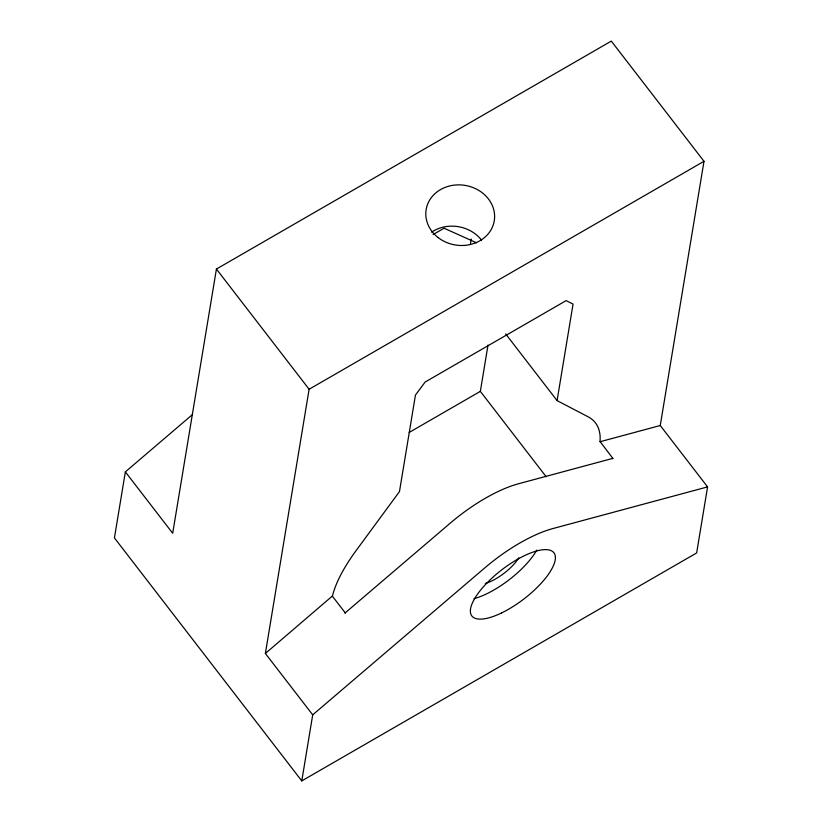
<?xml version="1.0" encoding="UTF-8"?>
<svg xmlns="http://www.w3.org/2000/svg" width="822" height="822" viewBox="0 0 822 822"><rect width="100%" height="100%" fill="white"/><g stroke="black" fill="none" stroke-linecap="round" stroke-linejoin="round"><path stroke-width="1.23" d="M612.791 458.799A163.999 57.961 -37.6 0 0 612.822 458.368L600.029 441.496A163.989 57.951 -37.6 0 0 588.018 416.754L557.08 400.602L505.674 333.927M125.355 471.879L114.422 537.927L301.777 780.9L696.645 552.949L707.578 486.901L660.251 425.519L703.992 161.307L611.301 41.1L216.422 269.051L172.692 533.262L125.355 471.879L192.461 414.565M301.777 780.9L312.709 714.852L265.372 653.469L309.113 389.258L216.422 269.051M470.41 244.042L471.232 239.038M546.168 476.739L480.346 391.364L488.011 345.086M557.08 400.602L573.057 304.099L566.132 300.626L425.108 382.045L415.449 395.084L399.471 491.587L356.08 550.648A163.989 57.951 -37.6 0 0 332.478 595.95L265.372 653.469M345.096 613.325A163.999 57.961 -37.6 0 1 345.209 612.852L450.343 523.069A86.31 30.506 -37.6 0 1 518.363 483.809L612.822 458.368M312.709 714.852L484.857 567.827A86.31 30.506 -37.6 0 1 552.867 528.567L707.578 486.901M433.091 234.558L444.065 228.218L476.575 242.829M309.113 389.258L703.992 161.307M409.192 432.444L480.346 391.364M600.009 441.743L660.251 425.519M332.407 596.217L345.23 612.842M536.776 550.113A51.786 18.3 -37.6 0 1 473.996 598.683M518.805 557.83A28.482 10.07 -37.6 0 1 485.278 583.486M431.601 232.174A34.524 30.198 9.4 0 1 481.579 240.178M501.728 612.873A51.786 18.3 -37.6 0 0 553.966 552.846A51.786 18.3 -37.6 0 0 482.925 587.35A51.786 18.3 -37.6 0 0 501.728 612.873M438.064 237.527A34.524 30.198 9.4 0 0 494.094 221.755A34.524 30.198 9.4 0 0 448.452 186.265A34.524 30.198 9.4 0 0 438.064 237.527"/></g></svg>
